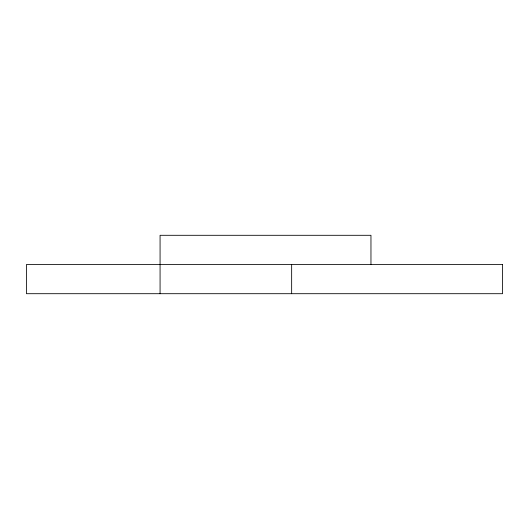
<?xml version="1.0" encoding="UTF-8"?>
<svg xmlns="http://www.w3.org/2000/svg" width="529" height="529" viewBox="0 0 529 529"><rect width="100%" height="100%" fill="white"/><g stroke="black" fill="none" stroke-linecap="round" stroke-linejoin="round"><path stroke-width="0.79" d="M370.961 264.5L370.961 235.299L160.069 235.299L160.069 293.701M291.651 264.5L291.651 293.701M502.55 264.5L26.45 264.5L26.45 293.701L502.55 293.701L502.55 264.5"/></g></svg>
